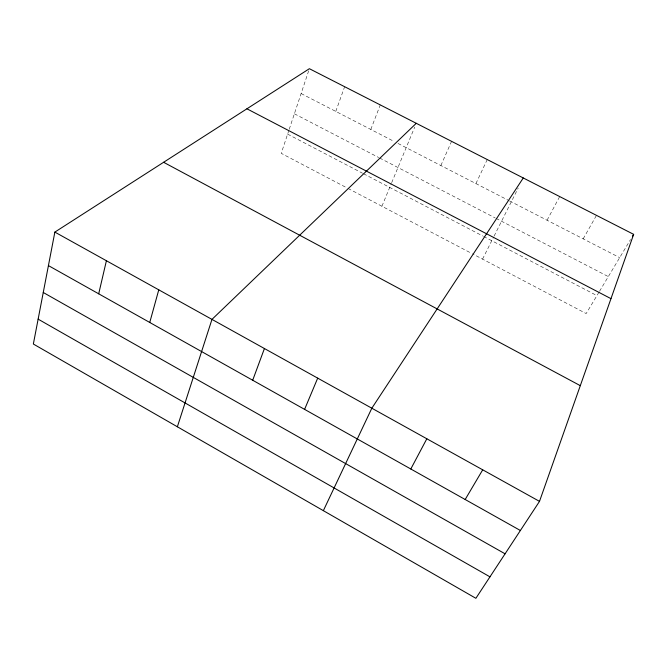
<?xml version="1.0" encoding="UTF-8"?>
<svg xmlns="http://www.w3.org/2000/svg" width="667" height="667" viewBox="0 0 667 667"><rect width="100%" height="100%" fill="white"/><g stroke="black" fill="none" stroke-linecap="round" stroke-linejoin="round"><path stroke-width="0.5" stroke-dasharray="3.33 2.5" d="M288.911 130.248L281.224 153.335L347.115 187.961M289.228 129.281L309.38 68.701M335.784 111.406L344.647 86.71M370.802 129.44L380.273 104.911M381.916 206.245L391.287 183.633M391.679 182.683L414.724 127.055M440.87 165.541L451.576 141.337M475.913 183.583L487.243 159.555M482.549 259.121L493.647 237.01M494.114 236.076L518.217 188.061M547.065 220.243L559.688 196.565M583.191 238.844L596.473 215.358M598.999 292.154L586.168 313.565L472.478 253.827M599.516 291.296L630.548 239.528M301.117 93.547L394.389 141.596M398.016 143.463L508.587 200.417M509.488 200.884L619.685 257.645M294.38 113.799L378.689 157.52M379.606 157.996L495.131 217.909M496.048 218.384L608.321 276.605M287.619 134.117L362.581 173.253M363.482 173.728L482.741 235.993M483.65 236.468L596.923 295.614M348.024 188.436L471.561 253.352"/><path stroke-width="1" d="M54.861 232.099L33.35 344.03L475.879 598.299L539.503 501.376L633.65 234.35L309.38 68.701L54.861 232.099L539.503 501.376M98.699 293.813L106.403 260.739M149.75 322.469L158.771 289.837M177.364 426.78L211.964 319.393L416.275 123.303M252.701 380.248L264.424 348.541M304.594 409.38L317.7 378.139M323.353 510.664L371.827 408.221L523.278 177.964M410.805 468.993L426.83 438.778M465.166 499.508L482.708 469.826M632.616 236.076L633.65 234.35M246.923 108.796L610.972 298.658M163.607 162.281L580.298 385.659M48.424 265.591L520.385 530.498M43.255 292.488L505.077 553.81M38.136 319.143L489.962 576.847"/></g></svg>
